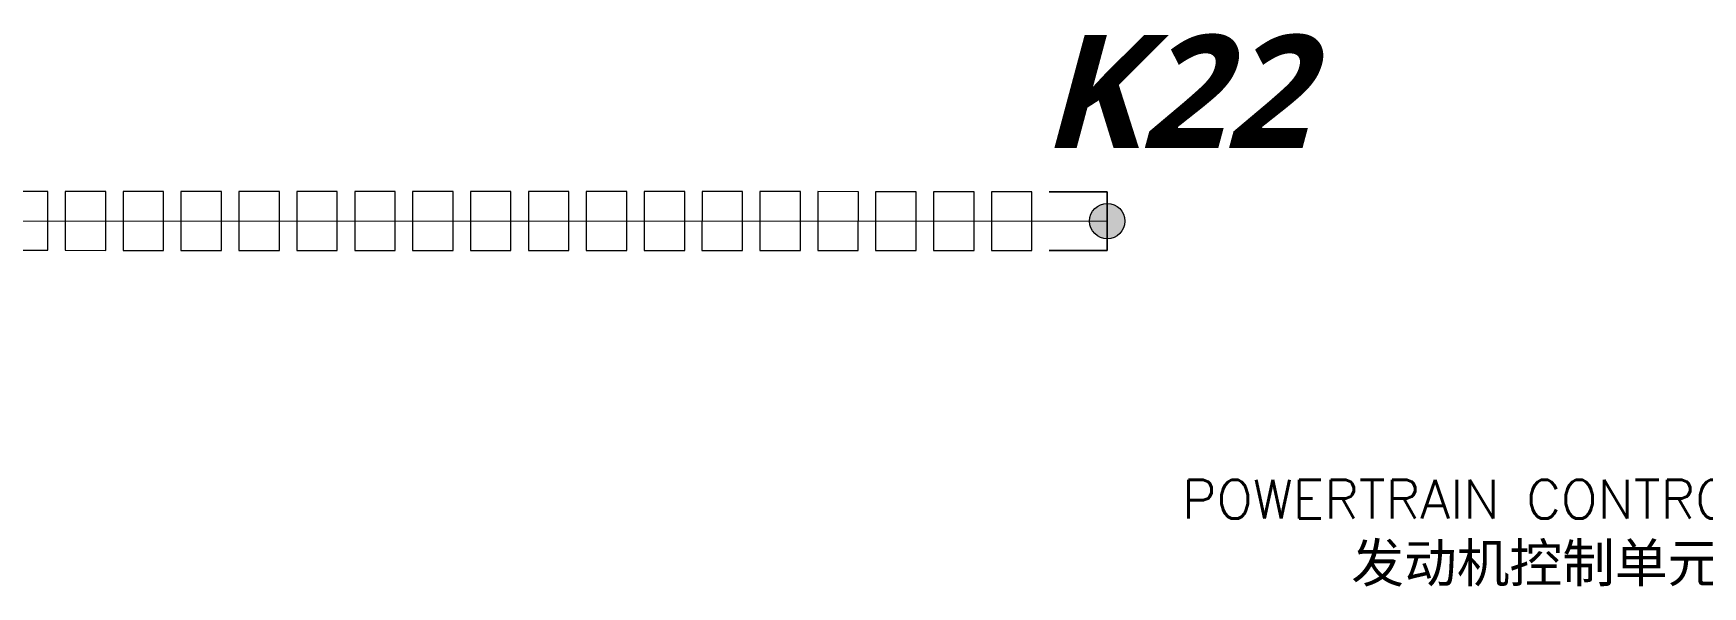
# Model space of a CAD drawing. Header units: millimetres. Extents: x 6 to 3615, y 6 to 858.
# Drawn here: x 2059.3 to 2177.4, y 207.2 to 246.3 of the extents above; entities that cross this region are included whole.
import ezdxf

# ---------------------------------------------------------------- set-up
doc = ezdxf.new("R2010")
doc.units = ezdxf.units.MM
doc.styles.add('SegoeUIBoldItalic_Style', font='segoeuiz.ttf')
doc.styles.add('Simplex_Style', font='simplex_.ttf')

msp = doc.modelspace()

# ---------------------------------------------------------------- hatches: boundary and pattern name
h = msp.add_hatch(color=0)
edge = h.paths.add_edge_path()
edge.add_arc((2135.3, 233.03), 1.25, 0, 360)
h = msp.add_hatch(color=0)
edge = h.paths.add_edge_path()
edge.add_arc((2135.3, 233.03), 1.25, 0, 360)

# ---------------------------------------------------------------- linework, layer by layer
at = {"color": 0, "linetype": 'Continuous', "lineweight": 13, "flags": 128}
for points in [[(2057.47, 230.97), (2060.34, 230.97), (2060.34, 235.13), (2057.48, 235.13), (2057.47, 230.97)], [(2061.57, 230.97), (2064.44, 230.96), (2064.44, 235.13), (2061.57, 235.13), (2061.57, 230.97)], [(2065.67, 230.96), (2068.53, 230.96), (2068.53, 235.13), (2065.67, 235.13), (2065.67, 230.96)], [(2069.76, 230.96), (2072.63, 230.96), (2072.63, 235.13), (2069.76, 235.13), (2069.76, 230.96)], [(2073.86, 230.96), (2076.72, 230.96), (2076.73, 235.13), (2073.86, 235.13), (2073.86, 230.96)], [(2077.95, 230.96), (2080.82, 230.96), (2080.82, 235.13), (2077.95, 235.13), (2077.95, 230.96)], [(2082.05, 230.96), (2084.92, 230.96), (2084.92, 235.12), (2082.05, 235.13), (2082.05, 230.96)], [(2086.15, 230.96), (2089.01, 230.96), (2089.01, 235.12), (2086.15, 235.12), (2086.15, 230.96)], [(2090.24, 230.96), (2093.11, 230.96), (2093.11, 235.12), (2090.24, 235.12), (2090.24, 230.96)], [(2094.34, 230.96), (2097.2, 230.95), (2097.21, 235.12), (2094.34, 235.12), (2094.34, 230.96)], [(2098.43, 230.95), (2101.3, 230.95), (2101.3, 235.12), (2098.43, 235.12), (2098.43, 230.95)], [(2102.53, 230.95), (2105.4, 230.95), (2105.4, 235.12), (2102.53, 235.12), (2102.53, 230.95)], [(2106.62, 230.95), (2109.49, 230.95), (2109.49, 235.12), (2106.63, 235.12), (2106.62, 230.95)], [(2110.72, 230.95), (2113.59, 230.95), (2113.59, 235.12), (2110.72, 235.12), (2110.72, 230.95)], [(2114.82, 230.95), (2117.68, 230.95), (2117.69, 235.11), (2114.82, 235.12), (2114.82, 230.95)], [(2118.91, 230.95), (2121.78, 230.95), (2121.78, 235.11), (2118.91, 235.11), (2118.91, 230.95)], [(2123.01, 230.95), (2125.88, 230.95), (2125.88, 235.11), (2123.01, 235.11), (2123.01, 230.95)], [(2127.1, 230.95), (2129.97, 230.94), (2129.97, 235.11), (2127.11, 235.11), (2127.1, 230.95)], [(2135.3, 235.11), (2131.2, 235.11)], [(2135.3, 230.94), (2135.3, 235.11)], [(2135.3, 230.94), (2131.2, 230.94)]]:
    msp.add_lwpolyline(points, close=True, dxfattribs=at)
msp.add_lwpolyline([(1895.65, 233.1), (2135.3, 233.03)], dxfattribs=at)
at = {"color": 0, "linetype": 'Continuous', "lineweight": 13}
msp.add_circle((2135.3, 233.03), 1.25, dxfattribs=at)
msp.add_circle((2135.3, 233.03), 1.25, dxfattribs=at)

# ---------------------------------------------------------------- texts
at = {"color": 0, "linetype": 'Continuous', "style": 'Simplex_Style'}
for s, height, p in [('POWERTRAIN CONTROL MODULE -A', 2.7344, (2140.57, 211.98)), ('发动机控制单元-A', 2.734, (2152.57, 207.48))]:
    msp.add_text(s, height=height, dxfattribs=at).set_placement(p)
at = {"insert": (2130.62, 246.2), "char_height": 8, "attachment_point": 1, "style": 'SegoeUIBoldItalic_Style'}
msp.add_mtext_dynamic_manual_height_columns('{\\fSegoe UI Semilight|b1|i1|c134|p34;\\C1;K22}', width=42.6639, gutter_width=12.5, heights=[2.5], dxfattribs=at)

doc.saveas('drawing.dxf')
